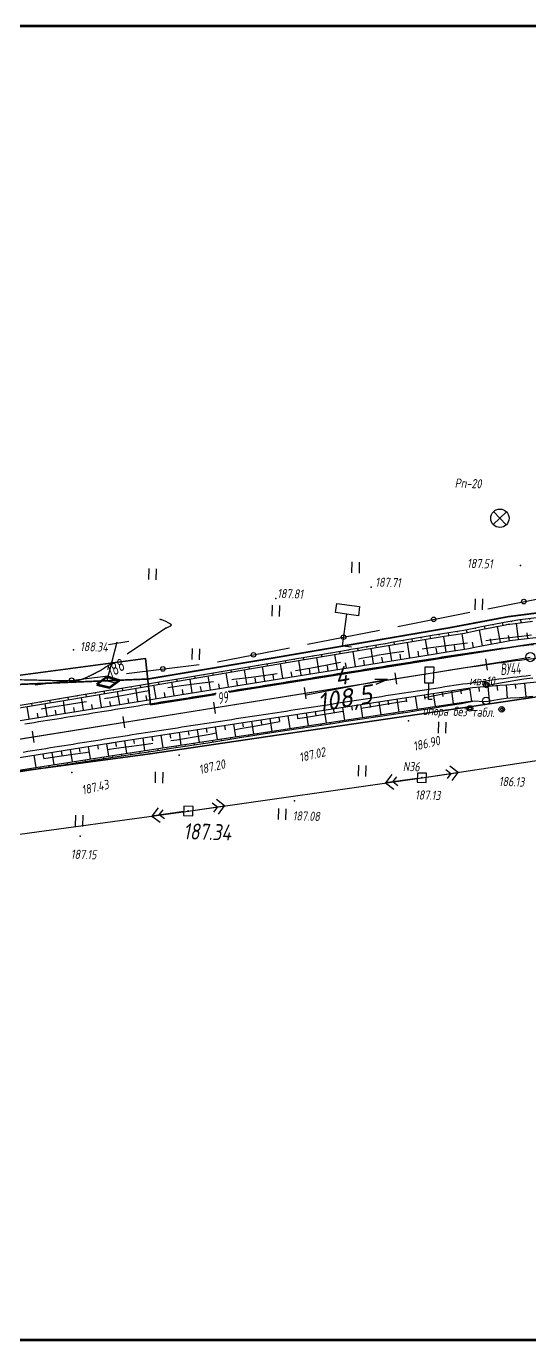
# Paper-space layout 'Лист2' of a CAD drawing. Header units: millimetres. Extents: x -640 to 409, y -3 to 287.
# Drawn here: x 114.5 to 224.2, y 0.9 to 286.8 of the extents above; entities that cross this region are included whole.
import ezdxf

# ---------------------------------------------------------------- set-up
doc = ezdxf.new("R2010")
doc.units = ezdxf.units.MM
doc.linetypes.add('CONTI', pattern=[0])
for name, color, linetype, lineweight in [('10', 1, 'Continuous', 35), ('КОПИЯ_ОСЬ_13_ОТКОСЫ', 7, 'Continuous', 30), ('КОПИЯ_ОСЬ_ГРАНИЦЫ_ПОЛОС', 7, 'Continuous', 30), ('ОСЬ_ВЕРХ_ПОКРЫТИЯ_ГРАНИЦЫ_ПОЛОС', 7, 'Continuous', 30), ('ОСЬ_ВЕРХ_ПОКРЫТИЯ_ОСЬ', 1, 'Continuous', 30), ('Уклоны ПЧ', 5, 'Continuous', 30)]:
    doc.layers.add(name, color=color, linetype=linetype, lineweight=lineweight)
for name, color, linetype in [('_Оформление', 7, 'Continuous'), ('_Ростелеком', 6, 'Continuous'), ('GOR_BDEFAULT', 212, 'CONTI'), ('NAD_MDEFAULT', 7, 'CONTI'), ('PI_OTDEFAULT', 172, 'CONTI'), ('PI_TTDEFAULT', 5, 'CONTI'), ('PLN_O', 7, 'CONTI'), ('SIT_LDEFAULT', 7, 'CONTI'), ('USLZNDEFAULT', 7, 'CONTI'), ('ZAPSKDEFAULT', 7, 'CONTI'), ('КОПИЯ_ОСЬ_ТАНГЕНСЫ', 1, 'Continuous'), ('ОСЬ_ВЕРХ_ПОКРЫТИЯ_ОТКОСЫ', 7, 'Continuous'), ('ОСЬ_ВЕРХ_ПОКРЫТИЯ_ПИКЕТЫ', 1, 'Continuous')]:
    doc.layers.add(name, color=color, linetype=linetype)
doc.styles.add('eskd', font='isocpeur.ttf', dxfattribs={"width": 1.2, "height": 2})
doc.styles.add('SHRFT', font='isocpeui.ttf')
doc.styles.get("Standard").update_dxf_attribs({"font": 'isocpeui.ttf'})
doc.styles.add('ГОСТ', font='isocpeur.ttf', dxfattribs={"height": 4})
doc.linetypes.add('Связь', pattern='A,12.5,[130,ltypeshp.shx,S=1,R=-30,X=0,Y=0.9],1,[130,ltypeshp.shx,S=1,R=-30,X=0,Y=0.9],1,[130,ltypeshp.shx,S=1,R=-30,X=0,Y=0.9],4.5', length=19)

# ---------------------------------------------------------------- blocks, each defined once
blk = doc.blocks.new('BL_2011')
at = {"color": 0}
for p, q in [((0, 0), (0, 2.4)), ((1.6, 0), (1.6, 2.4))]:
    blk.add_line(p, q, dxfattribs=at)
blk = doc.blocks.new('BL_2009')
at = {"color": 0}
for centre, radius in [((0, 3.46), 0.6), ((0, 3.46), 0.3), ((0, 0), 0.8), ((-3.46, -1.74), 0.6), ((-3.46, -1.74), 0.3), ((3.46, -1.74), 0.6), ((3.46, -1.74), 0.3)]:
    blk.add_circle(centre, radius, dxfattribs=at)
blk = doc.blocks.new('BL_7')
at = {"color": 0}
for p, q in [((-1.4, 1.4), (1.4, -1.4)), ((-1.4, -1.4), (1.4, 1.4))]:
    blk.add_line(p, q, dxfattribs=at)
blk.add_circle((0, 0), 2, dxfattribs=at)
blk = doc.blocks.new('BL_27')
at = {"color": 0}
for p, q in [((1, 1), (-1, 1)), ((-1, 1), (-1, -1)), ((1, -1), (1, 1)), ((-1, -1), (1, -1))]:
    blk.add_line(p, q, dxfattribs=at)
blk.add_circle((0, 0), 0.1, dxfattribs=at)
blk = doc.blocks.new('BL_12')
at = {"color": 0}
for p, q in [((1, 7), (-1, 7)), ((-1, 7), (-1, 3.6)), ((1, 3.6), (1, 7)), ((-1, 3.6), (0, 3.6)), ((0, 0), (0, 3.6)), ((0, 3.6), (1, 3.6)), ((0.8, 0), (0, 0))]:
    blk.add_line(p, q, dxfattribs=at)
blk = doc.blocks.new('BL_13')
at = {"color": 0}
for p, q in [((-2.5, 7), (-2.5, 9)), ((-2.5, 9), (2.5, 9)), ((2.5, 9), (2.5, 7)), ((0, 7), (-2.5, 7)), ((0, 0), (0, 7)), ((2.5, 7), (0, 7)), ((2, 0), (0, 0))]:
    blk.add_line(p, q, dxfattribs=at)
blk = doc.blocks.new('Стрелка')
at = {"layer": 'Уклоны ПЧ', "ltscale": 2}
for points in [[(-0.02, -0.05), (-0.02, 17.97)], [(-0.02, -0.05), (-0.58, 2.62)], [(-0.02, -0.05), (0.53, 2.62)]]:
    blk.add_lwpolyline(points, dxfattribs=at)

psp = doc.layouts.new('Лист2')

# ---------------------------------------------------------------- linework, layer by layer
at = {"layer": '10'}
for points in [[(255.04, 154.67), (224.93, 152.39), (207.26, 149.57), (158.69, 141.81)], [(155.76, 141.34), (141.62, 139.09), (140.47, 149.17), (88.15, 142.24), (-26.82, 123.3), (-26.31, 113.57), (-97.37, 100.2), (-188.74, 82.9), (-234.81, 79.09), (-245.24, 79.44), (-320.53, 81.96), (-435.81, 101.08), (-493.52, 115.13), (-570.05, 134.4), (-567.93, 143.52), (-601.29, 151.53)], [(371.94, 152.68), (354.49, 145.52), (316.18, 140.56), (226.25, 130.69), (227.73, 141.12), (141.49, 128.43), (141.49, 128.43), (66.75, 118.43), (-0.41, 107.37), (-16.93, 104.65), (-86.02, 91.65), (-95.42, 89.88), (-95.64, 79.6), (-176.45, 63.92), (-224.96, 59.06)], [(-224.96, 59.06), (-176.45, 63.92), (-95.64, 79.6), (-95.42, 89.88), (-86.02, 91.65), (-16.93, 104.65), (-0.41, 107.37), (66.75, 118.43), (141.49, 128.43), (141.49, 128.43), (227.73, 141.12), (226.25, 130.69), (316.18, 140.56), (354.49, 145.52), (371.94, 152.68)]]:
    psp.add_lwpolyline(points, dxfattribs=at)
at = {"layer": '_Оформление', "lineweight": 70, "ltscale": 200}
psp.add_lwpolyline([(409.22, 286.78), (-640.2, 286.78), (-640.2, 0.9), (409.22, 0.9)], close=True, dxfattribs=at)
at = {"layer": '_Ростелеком', "color": 5, "linetype": 'Связь', "const_width": 0.35}
psp.add_lwpolyline([(369.28, 169.92), (338.94, 166.14), (290.1, 162.97), (280.18, 163.14), (237.61, 160.6), (219.46, 158.27), (206.58, 155.84), (169.28, 149.45), (141.02, 144.7), (113.41, 143.55), (79.64, 138.3), (36.73, 131.35), (6.2, 126.11), (-26.49, 116.96), (-59.17, 111.21), (-94.25, 104.98), (-124.45, 99.76), (-157.41, 93.63), (-184.06, 88.92), (-239.6, 82.61)], dxfattribs=at)
at = {"layer": '_Ростелеком', "ltscale": 0.25}
for points in [[(134.28, 152.7), (132.08, 144.33), (133.73, 143.94)], [(132.42, 152.24), (136.84, 152.97)]]:
    psp.add_lwpolyline(points, dxfattribs=at)
at = {"layer": '_Ростелеком', "linetype": 'ByBlock', "lineweight": 100, "ltscale": 0.25}
psp.add_lwpolyline([(129.88, 143.53), (132.64, 142.86), (134.79, 144.4), (132.19, 145.18), (129.88, 143.53)], dxfattribs=at)
at = {"layer": 'GOR_BDEFAULT', "color": 212, "elevation": 188, "flags": 128}
for points in [[(143.58, 157.79), (143.71, 157.74), (143.85, 157.69), (144.01, 157.63), (144.18, 157.56), (144.36, 157.49), (144.53, 157.43), (144.71, 157.35), (144.89, 157.27), (145.06, 157.2), (145.23, 157.11), (145.39, 157.04), (145.53, 156.96), (145.67, 156.89), (145.78, 156.81), (145.89, 156.74), (145.96, 156.68), (146.02, 156.62), (146.05, 156.56), (146.07, 156.5), (146.08, 156.44), (146.08, 156.4), (146.05, 156.36), (146.03, 156.31), (146, 156.27), (145.95, 156.23), (145.9, 156.2), (145.86, 156.16), (145.81, 156.14), (145.76, 156.11), (145.72, 156.09), (145.45, 155.96), (145.36, 155.93), (145.27, 155.89), (145.17, 155.86), (145.07, 155.8), (144.96, 155.74), (136.48, 150.08)], [(133.48, 148.3), (133.03, 148.01), (132.61, 147.75), (132.26, 147.52), (131.95, 147.32), (131.66, 147.14), (131.42, 147), (131.22, 146.87), (131.04, 146.76), (130.88, 146.66), (130.75, 146.59), (130.63, 146.52), (130.53, 146.47), (130.45, 146.42), (130.36, 146.37), (130.27, 146.34), (130.2, 146.29), (130.11, 146.25), (130.04, 146.2), (129.95, 146.16), (129.86, 146.11), (129.78, 146.08), (129.69, 146.03), (129.62, 145.99), (129.53, 145.94), (129.43, 145.9), (129.35, 145.86), (129.26, 145.81), (129.18, 145.76), (129.09, 145.72), (128.99, 145.67), (128.91, 145.63), (128.81, 145.59), (128.72, 145.54), (128.63, 145.49), (128.53, 145.45), (128.43, 145.4), (128.34, 145.36), (128.25, 145.31), (128.15, 145.27), (128.04, 145.22), (127.95, 145.17), (127.85, 145.13), (127.75, 145.07), (127.64, 145.03), (127.55, 144.99), (127.44, 144.94), (127.33, 144.9), (127.23, 144.84), (127.13, 144.8), (127.02, 144.75), (126.9, 144.71), (126.79, 144.67), (126.69, 144.62), (126.57, 144.58), (126.45, 144.54), (126.34, 144.51), (126.22, 144.47), (126.1, 144.45), (125.98, 144.41), (125.85, 144.39), (125.73, 144.37), (125.6, 144.35), (125.47, 144.33), (125.34, 144.32), (125.21, 144.31), (125.08, 144.29), (124.94, 144.29), (124.8, 144.28), (124.66, 144.28), (124.53, 144.28), (124.39, 144.27), (124.24, 144.27), (124.1, 144.27), (123.95, 144.27), (123.81, 144.28), (123.66, 144.28), (123.52, 144.28), (123.36, 144.28), (123.21, 144.28), (123.06, 144.28), (122.91, 144.28), (122.76, 144.29), (122.6, 144.29), (122.45, 144.3), (122.29, 144.29), (122.13, 144.29), (121.98, 144.3), (121.82, 144.3), (121.67, 144.31), (121.51, 144.31), (121.35, 144.31), (121.19, 144.31), (121.03, 144.32), (120.85, 144.32), (120.66, 144.34), (120.46, 144.33), (120.26, 144.34), (120.03, 144.35), (119.78, 144.35), (119.51, 144.36), (119.22, 144.37), (118.89, 144.37), (118.55, 144.38), (118.17, 144.39), (117.74, 144.4), (117.3, 144.41), (116.81, 144.42), (116.3, 144.44), (115.76, 144.45), (115.21, 144.46), (114.64, 144.47), (114.07, 144.48), (113.49, 144.5), (112.92, 144.5), (112.34, 144.52), (111.79, 144.53), (111.24, 144.54), (110.71, 144.56), (110.22, 144.57), (109.75, 144.58), (109.31, 144.59), (108.91, 144.59), (108.53, 144.6), (108.18, 144.6), (107.86, 144.6), (107.56, 144.6), (107.29, 144.57), (107.03, 144.56), (106.78, 144.53), (106.55, 144.49), (106.34, 144.44), (106.13, 144.38), (105.93, 144.3), (105.74, 144.21), (105.55, 144.11), (105.36, 143.99), (105.17, 143.87), (104.98, 143.73), (104.79, 143.59), (104.6, 143.43), (104.4, 143.3), (104.21, 143.14), (104, 143.01), (103.8, 142.88), (103.59, 142.76), (103.38, 142.66), (103.15, 142.58), (102.93, 142.52), (102.7, 142.49), (102.46, 142.49), (102.2, 142.51), (101.95, 142.56), (101.69, 142.64), (101.43, 142.74), (101.15, 142.86), (100.89, 142.99), (100.62, 143.13), (100.34, 143.28), (100.07, 143.44), (99.81, 143.6), (99.55, 143.75), (99.29, 143.91), (99.04, 144.05), (98.8, 144.18), (98.56, 144.3), (98.34, 144.4), (98.14, 144.48), (97.94, 144.54), (97.75, 144.6), (97.56, 144.63), (97.38, 144.66), (97.21, 144.68), (97.03, 144.69), (96.87, 144.68), (96.7, 144.67), (96.55, 144.65), (96.39, 144.64), (96.24, 144.61), (96.08, 144.58), (95.93, 144.56), (95.77, 144.53), (95.62, 144.5), (95.47, 144.48), (95.3, 144.44), (95.14, 144.41), (94.98, 144.39), (94.83, 144.36), (94.66, 144.33), (94.5, 144.3), (94.33, 144.27), (94.17, 144.25), (93.99, 144.22), (93.82, 144.18), (93.65, 144.16), (93.48, 144.13), (93.31, 144.1), (93.13, 144.06), (92.94, 144.04), (92.75, 144), (92.53, 143.97), (92.3, 143.94), (92.04, 143.9), (91.76, 143.87), (91.44, 143.83), (91.1, 143.78), (90.72, 143.74), (90.3, 143.7), (89.83, 143.65), (89.32, 143.6), (88.75, 143.55), (88.13, 143.5), (87.47, 143.44), (86.77, 143.38), (86.03, 143.32), (85.27, 143.25), (84.49, 143.18), (83.7, 143.13), (82.91, 143.06), (82.13, 142.99), (81.35, 142.93), (80.6, 142.86), (79.87, 142.81), (79.17, 142.74), (78.53, 142.69), (77.92, 142.63), (77.38, 142.58), (76.89, 142.53), (76.44, 142.47), (76.04, 142.43), (75.69, 142.39), (75.36, 142.35), (75.08, 142.31), (74.82, 142.27), (74.59, 142.23), (74.38, 142.19), (74.19, 142.15), (74.01, 142.12), (73.85, 142.09), (73.7, 142.05), (73.54, 142.01), (73.39, 141.99), (73.23, 141.95), (73.07, 141.91), (72.91, 141.88), (72.76, 141.84), (72.59, 141.8), (72.43, 141.77), (72.27, 141.72), (72.11, 141.69), (71.95, 141.65), (71.78, 141.61), (71.62, 141.57), (71.45, 141.53), (71.29, 141.49), (71.13, 141.45), (70.96, 141.4), (70.79, 141.37), (70.62, 141.33), (70.45, 141.28), (70.28, 141.24), (70.1, 141.2), (69.93, 141.16), (69.77, 141.11), (69.59, 141.06), (69.41, 141.02), (69.24, 140.98), (69.06, 140.93), (68.89, 140.87), (68.71, 140.83), (68.54, 140.78), (68.36, 140.73), (68.18, 140.68), (68, 140.63), (67.82, 140.57), (67.64, 140.52), (67.45, 140.47), (67.27, 140.41), (67.09, 140.36), (66.9, 140.3), (66.72, 140.24), (66.53, 140.18), (66.35, 140.11), (66.16, 140.05), (65.96, 139.98), (65.78, 139.91), (65.59, 139.84), (65.39, 139.77), (65.2, 139.69), (65, 139.61), (64.8, 139.53), (64.61, 139.45), (64.41, 139.37), (64.2, 139.28), (64, 139.19), (63.79, 139.1), (63.58, 139.01), (63.37, 138.92), (63.16, 138.82), (62.95, 138.73), (62.73, 138.63), (62.51, 138.52), (62.29, 138.43), (62.07, 138.32), (61.84, 138.21), (61.61, 138.11), (61.38, 138), (61.15, 137.89), (60.91, 137.77), (60.67, 137.66), (60.43, 137.54), (60.18, 137.42), (59.94, 137.31), (59.69, 137.19), (59.44, 137.06), (59.18, 136.93), (58.93, 136.81), (58.66, 136.68), (58.4, 136.55), (58.13, 136.42), (57.87, 136.29), (57.61, 136.17), (57.35, 136.05), (57.1, 135.92), (56.84, 135.8), (56.59, 135.69), (56.35, 135.58), (56.11, 135.48), (55.88, 135.39), (55.66, 135.3), (55.45, 135.21), (55.24, 135.14), (55.04, 135.08), (54.85, 135.02), (54.67, 134.97), (54.51, 134.92), (54.34, 134.88), (54.2, 134.84), (54.05, 134.8), (53.9, 134.77), (53.78, 134.72), (53.65, 134.69), (53.53, 134.65), (53.42, 134.61), (53.31, 134.57), (53.21, 134.51), (53.12, 134.46), (53.03, 134.4), (52.95, 134.34), (52.87, 134.27), (52.8, 134.21), (52.73, 134.13), (52.67, 134.07), (52.61, 134), (52.56, 133.93), (52.51, 133.87), (52.47, 133.8), (52.43, 133.73), (52.39, 133.67), (52.35, 133.62), (52.33, 133.58)]]:
    psp.add_lwpolyline(points, dxfattribs=at)
at = {"layer": 'PI_TTDEFAULT', "color": 5}
for p in [(222.15, 169.44, 187.51), (189.65, 164.67, 187.71), (168.86, 162.2, 187.81), (124.84, 151.06, 188.34), (197.74, 135.6, 186.9), (147.87, 128.13, 187.2), (124.45, 124.39, 187.43), (200.68, 123.21, 187.13), (172.94, 118.18, 187.09), (149.82, 115.97, 187.34), (126.3, 110.48, 187.15)]:
    psp.add_point(p, dxfattribs=at)
at = {"layer": 'PLN_O'}
for p, q in [((215.04, 160), (228.52, 162.66)), ((195.42, 156.15), (211.11, 159.23)), ((175.8, 152.28), (191.49, 155.36)), ((156.18, 148.42), (171.87, 151.5)), ((136.33, 145.92), (152.21, 147.89)), ((116.48, 143.45), (132.36, 145.42))]:
    psp.add_line(p, q, dxfattribs=at)
for centre in [(222.89, 161.55), (203.26, 157.69), (183.64, 153.82), (164.02, 149.96), (144.27, 146.9), (124.42, 144.44)]:
    psp.add_circle(centre, 0.5, dxfattribs=at)
at = {"layer": 'SIT_LDEFAULT', "color": 7}
for p, q in [((207.73, 152.15), (202.67, 151.49)), ((210.65, 152.52), (207.73, 152.15)), ((217.89, 153.42), (214.62, 153.01)), ((222.39, 153.97), (217.89, 153.42)), ((224.56, 154.23), (222.39, 153.97)), ((187.49, 149.17), (186.91, 149.06)), ((190.84, 149.77), (187.48, 149.16)), ((194.22, 150.33), (190.85, 149.79)), ((196.79, 150.69), (194.21, 150.32)), ((202.67, 151.48), (200.74, 151.22)), ((169.21, 145.85), (167.2, 145.56)), ((174.08, 146.62), (173.15, 146.47)), ((177.43, 147.23), (174.08, 146.62)), ((180.79, 147.88), (177.43, 147.23)), ((182.98, 148.31), (180.79, 147.88)), ((148.88, 143.29), (145.89, 142.87)), ((152.25, 143.71), (148.88, 143.29)), ((155.31, 144.08), (152.25, 143.71)), ((159.66, 144.6), (159.29, 144.56)), ((163.48, 145.07), (159.66, 144.6)), ((167.2, 145.56), (163.48, 145.07)), ((214.99, 143.33), (218.61, 143.99)), ((218.61, 143.99), (222.9, 144.72)), ((222.9, 144.72), (224.87, 144.98)), ((132.15, 140.51), (131.6, 140.41)), ((134.89, 140.99), (132.15, 140.5)), ((137.64, 141.49), (134.89, 140.99)), ((140.38, 141.98), (137.64, 141.5)), ((141.45, 142.16), (140.38, 141.98)), ((145.89, 142.87), (145.4, 142.8)), ((201.24, 140.7), (204.56, 141.34)), ((204.56, 141.33), (209.22, 142.24)), ((209.22, 142.24), (211.07, 142.58)), ((119.77, 138.48), (117.78, 138.17)), ((123.53, 139.07), (119.77, 138.48)), ((126.65, 139.57), (123.53, 139.07)), ((127.66, 139.74), (126.65, 139.57)), ((178.62, 136.91), (182.15, 137.48)), ((182.15, 137.48), (183.5, 137.69)), ((187.46, 138.33), (189.26, 138.62)), ((189.26, 138.62), (192.8, 139.2)), ((192.8, 139.2), (196.34, 139.79)), ((196.34, 139.79), (197.32, 139.97)), ((161.1, 133.9), (164.62, 134.54)), ((164.62, 134.54), (168.13, 135.17)), ((168.13, 135.16), (169.68, 135.43)), ((173.64, 136.1), (175.11, 136.34)), ((175.11, 136.34), (178.62, 136.91)), ((147.35, 131.5), (150.7, 132.05)), ((150.7, 132.05), (154.12, 132.64)), ((154.12, 132.64), (155.91, 132.96)), ((159.84, 133.68), (161.1, 133.91)), ((124.15, 128.27), (127.46, 128.74)), ((127.46, 128.74), (128.21, 128.84)), ((132.18, 129.37), (134.1, 129.62)), ((134.1, 129.62), (137.42, 130.07)), ((137.42, 130.07), (140.74, 130.52)), ((140.74, 130.52), (142.09, 130.71)), ((146.04, 131.3), (147.35, 131.5)), ((200.68, 123.21), (253.06, 131.05)), ((118.31, 127.43), (120.74, 127.78)), ((120.74, 127.78), (124.15, 128.27)), ((149.82, 115.97), (200.68, 123.21)), ((194.13, 123.89), (192.76, 122.09)), ((199.69, 123.07), (192.76, 122.09)), ((194.35, 122.31), (195.2, 123.44)), ((201.68, 123.35), (208.59, 124.39)), ((205.88, 125), (207.02, 124.15)), ((207.02, 124.15), (206.17, 123.02)), ((208.59, 124.39), (206.78, 125.74)), ((207.25, 122.58), (208.59, 124.39)), ((192.76, 122.09), (194.57, 120.72)), ((195.48, 121.47), (194.35, 122.31)), ((155.03, 117.72), (156.15, 116.87)), ((157.74, 117.1), (155.93, 118.46)), ((99.31, 109.03), (149.82, 115.97)), ((143.26, 116.68), (141.9, 114.88)), ((148.83, 115.84), (141.9, 114.88)), ((141.9, 114.88), (143.69, 113.52)), ((143.48, 115.11), (144.33, 116.23)), ((144.61, 114.25), (143.48, 115.11)), ((150.81, 116.11), (157.74, 117.1)), ((156.15, 116.87), (155.3, 115.75)), ((156.38, 115.29), (157.74, 117.1))]:
    psp.add_line(p, q, dxfattribs=at)
at = {"layer": 'КОПИЯ_ОСЬ_13_ОТКОСЫ'}
for points in [[(95.18, 136.03), (114.92, 139.27), (123.1, 140.67), (132.96, 142.33), (133.95, 142.48), (141.84, 143.82), (144.8, 144.31), (145.78, 144.47), (159.59, 146.81), (165.51, 147.8), (169.45, 148.47), (173.39, 149.15), (174.38, 149.32), (177.33, 149.83), (178.32, 150), (180.29, 150.33), (181.28, 150.51), (184.23, 151.01), (185.22, 151.19), (187.19, 151.52), (188.18, 151.7), (193.11, 152.53), (194.09, 152.7), (202.49, 154.14), (206.96, 154.89), (209.86, 155.37), (212.35, 155.88), (213.65, 156.14), (219.38, 157.24), (219.89, 157.33), (222.02, 157.63), (225.67, 158.08)], [(95.26, 135.55), (123.19, 140.12), (133.05, 141.78), (172.48, 148.5), (202.09, 153.44), (205.56, 154.01), (208.06, 154.41), (209.96, 154.71), (211.95, 155.12), (213.94, 155.52), (215.94, 155.92), (216.95, 156.12), (218.96, 156.5), (219.19, 156.55), (219.5, 156.61), (219.81, 156.66), (220.98, 156.82), (222.1, 156.96), (224.76, 157.27)], [(95.26, 135.55), (123.19, 140.12), (133.05, 141.78), (172.48, 148.5), (202.09, 153.44), (205.56, 154.01), (208.06, 154.41), (209.96, 154.71), (211.95, 155.12), (213.94, 155.52), (215.94, 155.92), (216.95, 156.12), (218.96, 156.5), (219.19, 156.55), (219.5, 156.61), (219.81, 156.66), (220.98, 156.82), (222.1, 156.96), (224.76, 157.27)], [(220.14, 157.37), (220.17, 157.15)], [(222.13, 157.64), (222.21, 156.97)], [(224.11, 157.89), (224.14, 157.67)], [(204.41, 154.46), (204.45, 154.26)], [(206.38, 154.8), (206.49, 154.16)], [(208.36, 155.12), (208.39, 154.91)], [(209.94, 151.19), (209.43, 154.62)], [(210.33, 155.46), (210.46, 154.81)], [(212.29, 155.86), (212.33, 155.65)], [(213.87, 151.93), (213.22, 155.38)], [(214.25, 156.25), (214.37, 155.61)], [(216.21, 156.63), (216.25, 156.42)], [(217.8, 152.67), (217.15, 156.15)], [(218.18, 157.01), (218.3, 156.37)], [(221.75, 153.31), (221.32, 156.86)], [(223.74, 153.54), (223.6, 154.73)], [(90.04, 132.01), (203.12, 150.14), (207.09, 150.76), (209.57, 151.13), (210.47, 151.27), (212.94, 151.76), (218.41, 152.79), (219.91, 153.06), (220.41, 153.14), (222.96, 153.45), (225.52, 153.74)], [(188.64, 151.77), (188.67, 151.59)], [(190.61, 152.11), (190.71, 151.54)], [(192.58, 152.44), (192.62, 152.26)], [(194.14, 148.7), (193.6, 152.03)], [(194.56, 152.78), (194.65, 152.2)], [(196.53, 153.12), (196.56, 152.92)], [(198.09, 149.33), (197.55, 152.68)], [(198.5, 153.46), (198.6, 152.86)], [(200.47, 153.79), (200.5, 153.6)], [(202.04, 149.96), (201.49, 153.34)], [(202.44, 154.13), (202.55, 153.52)], [(205.99, 150.58), (205.45, 153.99)], [(207.96, 150.89), (207.79, 152.03)], [(211.91, 151.55), (211.68, 152.69)], [(215.84, 152.3), (215.62, 153.45)], [(219.77, 153.03), (219.56, 154.19)], [(170.9, 148.72), (170.98, 148.25)], [(172.87, 149.06), (172.9, 148.9)], [(174.39, 145.53), (173.87, 148.74)], [(174.84, 149.4), (174.93, 148.91)], [(176.81, 149.74), (176.84, 149.57)], [(178.34, 146.16), (177.82, 149.39)], [(178.78, 150.08), (178.87, 149.57)], [(180.76, 150.42), (180.79, 150.25)], [(182.29, 146.8), (181.77, 150.05)], [(182.73, 150.76), (182.82, 150.23)], [(184.7, 151.1), (184.73, 150.92)], [(186.24, 147.43), (185.71, 150.71)], [(186.67, 151.43), (186.76, 150.88)], [(188.21, 147.75), (188.04, 148.84)], [(190.19, 148.06), (189.66, 151.37)], [(192.16, 148.38), (191.98, 149.48)], [(196.11, 149.01), (195.93, 150.12)], [(200.06, 149.65), (199.88, 150.76)], [(204.01, 150.28), (203.83, 151.4)], [(155.12, 146.05), (155.21, 145.56)], [(157.1, 146.39), (157.12, 146.22)], [(158.59, 143), (158.1, 146.05)], [(159.07, 146.72), (159.15, 146.23)], [(161.04, 147.05), (161.07, 146.89)], [(162.54, 143.63), (162.04, 146.72)], [(163.01, 147.38), (163.09, 146.9)], [(164.99, 147.71), (165.01, 147.55)], [(166.49, 144.26), (165.99, 147.4)], [(166.96, 148.05), (167.04, 147.57)], [(168.93, 148.38), (168.96, 148.22)], [(170.44, 144.9), (169.93, 148.07)], [(172.41, 145.21), (172.24, 146.27)], [(176.36, 145.85), (176.19, 146.91)], [(180.31, 146.48), (180.14, 147.56)], [(184.26, 147.11), (184.09, 148.2)], [(91.31, 124.11), (134.77, 131.08), (204.94, 141.84), (211.72, 142.84), (217.65, 143.35), (219.13, 143.46), (220.61, 143.56), (221.59, 143.63), (223.55, 143.86), (227.97, 144.34)], [(137.37, 143.07), (137.4, 142.89)], [(139.35, 143.4), (139.44, 142.87)], [(141.32, 143.74), (141.35, 143.56)], [(142.79, 140.46), (142.33, 143.36)], [(143.29, 144.06), (143.38, 143.54)], [(145.26, 144.39), (145.29, 144.21)], [(146.74, 141.1), (146.27, 144.03)], [(147.24, 144.72), (147.32, 144.21)], [(149.21, 145.05), (149.24, 144.88)], [(150.69, 141.73), (150.21, 144.7)], [(151.18, 145.39), (151.27, 144.88)], [(152.67, 142.05), (152.51, 143.04)], [(153.15, 145.72), (153.18, 145.55)], [(154.64, 142.36), (154.16, 145.38)], [(156.62, 142.68), (156.45, 143.69)], [(160.56, 143.31), (160.4, 144.33)], [(164.51, 143.95), (164.35, 144.98)], [(168.46, 144.58), (168.3, 145.62)], [(213.06, 142.96), (213.14, 142)], [(215.05, 143.13), (215.32, 139.93)], [(217.04, 143.29), (217.13, 142.23)], [(219.04, 143.45), (219.25, 140.57)], [(221.03, 143.59), (221.1, 142.63)], [(223.02, 143.8), (223.36, 140.83)], [(108.66, 124.18), (135.2, 128.36), (175.74, 134.48), (205.38, 139.01), (208.33, 139.45), (211.27, 139.87), (212.15, 139.96), (214.17, 139.81), (215.15, 139.91), (215.93, 140.01), (217.57, 140.31), (218.05, 140.4), (219.02, 140.56), (220, 140.6), (221.96, 140.67), (224.83, 140.99)], [(121.6, 140.41), (121.63, 140.24)], [(123.57, 140.75), (123.66, 140.2)], [(125.54, 141.08), (125.57, 140.9)], [(126.99, 137.93), (126.55, 140.69)], [(127.51, 141.41), (127.6, 140.86)], [(129.48, 141.74), (129.52, 141.56)], [(130.94, 138.57), (130.5, 141.35)], [(131.46, 142.07), (131.55, 141.53)], [(133.43, 142.4), (133.46, 142.22)], [(134.89, 139.2), (134.44, 142.01)], [(135.4, 142.73), (135.49, 142.19)], [(136.87, 139.52), (136.72, 140.45)], [(138.84, 139.83), (138.38, 142.69)], [(140.82, 140.15), (140.66, 141.1)], [(144.77, 140.78), (144.61, 141.75)], [(148.72, 141.41), (148.56, 142.39)], [(195.25, 140.36), (195.68, 137.52)], [(197.22, 140.66), (197.37, 139.72)], [(199.2, 140.96), (199.64, 138.13)], [(201.18, 141.27), (201.32, 140.32)], [(203.15, 141.57), (203.59, 138.73)], [(205.13, 141.87), (205.27, 140.93)], [(207.11, 142.16), (207.53, 139.33)], [(209.09, 142.46), (209.23, 141.51)], [(211.07, 142.75), (211.49, 139.89)], [(-203.04, 70.94), (-200.03, 71.34), (-197.63, 71.68), (-194.63, 72.12), (-189.4, 72.91), (-184.17, 73.73), (-179.2, 74.54), (-172.26, 75.69), (-148.07, 79.76), (-139, 81.28), (-109.43, 86.33), (-79.88, 91.53), (18.56, 109.15), (57.96, 115.99), (68.26, 117.72), (78.56, 119.41), (108.66, 124.18), (135.2, 128.36), (175.74, 134.48), (205.38, 139.01), (208.33, 139.45), (212.15, 139.96)], [(97.41, 122.13), (125.38, 126.48), (136.25, 128.15), (137.24, 128.28), (138.23, 128.43), (139.22, 128.59), (140.21, 128.73), (141.2, 128.87), (142.18, 129.03), (143.17, 129.18), (144.16, 129.32), (146.14, 129.63), (147.13, 129.77), (148.12, 129.92), (149.11, 130.07), (151.08, 130.38), (153.06, 130.69), (154.05, 130.84), (161.95, 132.1), (162.93, 132.26), (168.86, 133.19), (171.83, 133.65), (173.81, 133.93), (176.77, 134.38), (177.76, 134.53), (178.75, 134.68), (180.73, 134.96), (181.72, 135.12), (183.69, 135.43), (184.68, 135.57), (187.65, 136.02), (189.63, 136.3), (191.61, 136.61), (193.59, 136.9), (195.56, 137.21), (197.54, 137.52), (200.01, 137.91), (201.49, 138.14), (203.46, 138.45), (205.42, 138.78), (209.34, 139.4), (210.31, 139.59), (212.15, 139.96)], [(115.14, 136.03), (114.71, 138.73)], [(115.68, 139.4), (115.77, 138.91)], [(117.12, 136.35), (116.98, 137.25)], [(117.65, 139.74), (117.68, 139.57)], [(119.09, 136.67), (118.66, 139.38)], [(119.62, 140.07), (119.71, 139.55)], [(121.07, 136.98), (120.92, 137.89)], [(123.04, 137.3), (122.61, 140.03)], [(125.02, 137.62), (124.87, 138.53)], [(128.97, 138.25), (128.82, 139.17)], [(132.92, 138.88), (132.77, 139.81)], [(175.48, 137.32), (175.91, 134.5)], [(177.45, 137.63), (177.6, 136.69)], [(179.43, 137.93), (179.87, 135.11)], [(181.41, 138.23), (181.55, 137.29)], [(183.39, 138.54), (183.82, 135.71)], [(185.36, 138.84), (185.51, 137.9)], [(187.34, 139.14), (187.77, 136.32)], [(189.32, 139.45), (189.46, 138.51)], [(191.29, 139.75), (191.73, 136.92)], [(193.27, 140.05), (193.41, 139.11)], [(194.66, 137.07), (194.62, 137.36)], [(196.64, 137.38), (196.63, 137.48)], [(198.62, 137.69), (198.57, 137.97)], [(200.59, 138), (200.58, 138.09)], [(202.57, 138.31), (202.53, 138.57)], [(204.54, 138.63), (204.53, 138.72)], [(206.52, 138.95), (206.48, 139.17)], [(208.49, 139.27), (208.48, 139.34)], [(210.46, 139.62), (210.44, 139.73)], [(157.69, 134.59), (157.83, 133.67)], [(159.66, 134.9), (160.09, 132.12)], [(161.64, 135.2), (161.78, 134.27)], [(163.62, 135.5), (164.05, 132.71)], [(165.59, 135.81), (165.74, 134.88)], [(167.57, 136.11), (168, 133.31)], [(169.55, 136.41), (169.69, 135.48)], [(171.52, 136.72), (171.96, 133.91)], [(173.5, 137.02), (173.64, 136.08)], [(176.86, 134.39), (176.85, 134.47)], [(178.84, 134.7), (178.81, 134.95)], [(180.82, 134.98), (180.81, 135.06)], [(182.8, 135.29), (182.76, 135.55)], [(184.77, 135.59), (184.76, 135.67)], [(186.75, 135.88), (186.71, 136.15)], [(188.73, 136.17), (188.72, 136.26)], [(190.71, 136.47), (190.66, 136.76)], [(192.69, 136.77), (192.67, 136.87)], [(137.92, 131.56), (138.06, 130.65)], [(139.89, 131.86), (140.31, 129.13)], [(141.87, 132.17), (142.01, 131.26)], [(143.85, 132.47), (144.27, 129.73)], [(145.83, 132.77), (145.97, 131.86)], [(147.8, 133.08), (148.22, 130.33)], [(149.78, 133.38), (149.92, 132.46)], [(151.76, 133.68), (152.18, 130.92)], [(153.73, 133.99), (153.87, 133.07)], [(155.71, 134.29), (156.13, 131.52)], [(159.08, 131.64), (159.03, 131.96)], [(161.05, 131.96), (161.03, 132.06)], [(163.03, 132.27), (162.98, 132.55)], [(165, 132.58), (164.99, 132.68)], [(166.98, 132.89), (166.94, 133.15)], [(168.95, 133.2), (168.94, 133.29)], [(170.93, 133.51), (170.89, 133.75)], [(172.91, 133.8), (172.9, 133.88)], [(174.89, 134.1), (174.85, 134.34)], [(120.14, 128.73), (120.57, 126.06)], [(122.12, 129.05), (122.26, 128.16)], [(124.09, 129.37), (124.52, 126.68)], [(126.07, 129.68), (126.21, 128.79)], [(128.04, 130), (128.47, 127.3)], [(130.02, 130.32), (130.16, 129.42)], [(131.99, 130.63), (132.42, 127.93)], [(133.96, 130.95), (134.11, 130.05)], [(135.94, 131.26), (136.36, 128.54)], [(139.31, 128.6), (139.26, 128.98)], [(141.29, 128.89), (141.27, 129.01)], [(143.27, 129.19), (143.21, 129.57)], [(145.24, 129.49), (145.22, 129.61)], [(147.22, 129.78), (147.16, 130.17)], [(149.2, 130.09), (149.18, 130.22)], [(151.17, 130.39), (151.12, 130.76)], [(153.15, 130.71), (153.13, 130.83)], [(155.13, 131.02), (155.07, 131.36)], [(157.1, 131.33), (157.08, 131.44)], [(116.19, 128.1), (116.62, 125.44)], [(118.17, 128.42), (118.31, 127.53)], [(119.54, 125.57), (119.49, 125.89)], [(121.52, 125.88), (121.5, 125.98)], [(123.49, 126.18), (123.44, 126.51)], [(125.47, 126.49), (125.45, 126.6)], [(127.45, 126.79), (127.39, 127.13)], [(129.42, 127.1), (129.41, 127.21)], [(131.4, 127.4), (131.35, 127.76)], [(133.38, 127.71), (133.36, 127.82)], [(135.35, 128.01), (135.3, 128.38)], [(137.33, 128.3), (137.31, 128.42)], [(115.59, 124.95), (115.54, 125.27)], [(117.56, 125.26), (117.55, 125.37)]]:
    psp.add_lwpolyline(points, dxfattribs=at)
at = {"layer": 'КОПИЯ_ОСЬ_ГРАНИЦЫ_ПОЛОС'}
for points in [[(225, 152.17), (224, 152.06), (222.99, 151.95), (221.99, 151.83), (220.99, 151.7), (219.99, 151.58), (218.99, 151.45), (217.99, 151.32), (216.99, 151.19), (215.99, 151.05), (214.99, 150.91), (214, 150.77), (213, 150.63), (212.01, 150.49), (211.01, 150.34), (210.02, 150.19), (209.03, 150.04), (208.03, 149.89), (207.04, 149.74), (206.05, 149.58), (205.06, 149.43), (204.07, 149.27), (203.08, 149.12), (202.09, 148.96), (201.1, 148.8), (200.12, 148.64), (199.13, 148.49), (198.14, 148.33), (197.15, 148.17), (196.17, 148.01), (195.18, 147.85), (194.19, 147.7), (193.21, 147.54), (192.22, 147.38), (191.23, 147.22), (190.25, 147.06), (189.26, 146.9), (188.27, 146.75), (187.29, 146.59), (186.3, 146.43), (185.31, 146.27), (184.33, 146.11), (183.34, 145.96), (182.35, 145.8), (181.36, 145.64), (180.38, 145.48), (179.39, 145.32), (178.4, 145.16), (177.42, 145.01), (176.43, 144.85), (175.44, 144.69), (174.46, 144.53), (173.47, 144.37), (172.48, 144.21), (171.5, 144.06), (170.51, 143.9), (169.52, 143.74), (168.54, 143.58), (167.55, 143.42), (166.56, 143.26), (165.57, 143.11), (164.59, 142.95), (163.6, 142.79), (162.61, 142.63), (161.63, 142.47), (160.64, 142.32), (159.65, 142.16), (158.67, 142), (158.52, 141.98)], [(155.87, 141.55), (155.71, 141.52), (154.72, 141.37), (153.73, 141.21), (152.75, 141.05), (151.76, 140.89), (150.77, 140.73), (149.79, 140.57), (148.8, 140.42), (147.81, 140.26), (146.82, 140.1), (145.84, 139.94), (144.85, 139.78), (143.86, 139.63), (142.88, 139.47), (141.89, 139.31), (140.9, 139.15), (139.92, 138.99), (138.93, 138.83), (137.94, 138.68), (136.96, 138.52), (135.97, 138.36), (134.98, 138.2), (134, 138.04), (133.01, 137.88), (132.02, 137.73), (131.03, 137.57), (130.05, 137.41), (129.06, 137.25), (128.07, 137.09), (127.09, 136.94), (126.1, 136.78), (125.11, 136.62), (124.13, 136.46), (123.14, 136.3), (122.15, 136.14), (121.17, 135.99), (120.18, 135.83), (119.19, 135.67), (118.21, 135.51), (117.22, 135.35), (116.23, 135.19), (115.24, 135.04), (114.26, 134.88)]]:
    psp.add_lwpolyline(points, dxfattribs=at)
at = {"layer": 'КОПИЯ_ОСЬ_ТАНГЕНСЫ'}
psp.add_line((67.41, 124.33), (224.3, 149.48), dxfattribs=at)
psp.add_circle((224.3, 149.48), 1, dxfattribs=at)
at = {"layer": 'ОСЬ_ВЕРХ_ПОКРЫТИЯ_ГРАНИЦЫ_ПОЛОС'}
for points in [[(90.04, 132.01), (203.12, 150.14), (207.09, 150.76), (209.57, 151.13), (210.47, 151.27), (212.94, 151.76), (218.41, 152.79), (219.91, 153.06), (220.41, 153.14), (222.96, 153.45), (225.52, 153.74)], [(91.31, 124.11), (134.77, 131.08), (204.94, 141.84), (211.72, 142.84), (217.65, 143.35), (219.13, 143.46), (220.61, 143.56), (221.59, 143.63), (223.55, 143.86), (227.97, 144.34)], [(224.35, 145.46), (223.37, 145.35), (222.39, 145.23), (221.41, 145.12), (220.43, 145), (219.45, 144.88), (218.47, 144.76), (217.48, 144.64), (216.5, 144.51), (215.52, 144.38), (214.54, 144.24), (213.56, 144.11), (212.57, 143.97), (211.59, 143.83), (210.61, 143.69), (209.62, 143.55), (208.64, 143.41), (207.66, 143.26), (206.67, 143.12), (205.69, 142.97), (204.7, 142.82), (203.72, 142.67), (202.73, 142.52), (201.75, 142.37), (200.76, 142.22), (199.77, 142.07), (198.79, 141.92), (197.8, 141.77), (196.81, 141.61), (195.82, 141.46), (194.84, 141.31), (193.85, 141.16), (192.86, 141.01), (191.87, 140.86), (190.89, 140.7), (189.9, 140.55), (188.91, 140.4), (187.92, 140.25), (186.94, 140.1), (185.95, 139.95), (184.96, 139.79), (183.98, 139.64), (182.99, 139.49), (182, 139.34), (181.01, 139.19), (180.03, 139.04), (179.04, 138.89), (178.05, 138.73), (177.06, 138.58), (176.08, 138.43), (175.09, 138.28), (174.1, 138.13), (173.11, 137.98), (172.13, 137.82), (171.14, 137.67), (170.15, 137.52), (169.17, 137.37), (168.18, 137.22), (167.19, 137.07), (166.2, 136.92), (165.22, 136.76), (164.23, 136.61), (163.24, 136.46), (162.25, 136.31), (161.27, 136.16), (160.28, 136.01), (159.29, 135.85), (158.3, 135.7), (157.32, 135.55), (156.33, 135.4), (155.34, 135.25), (154.36, 135.1), (153.37, 134.94), (152.38, 134.79), (151.39, 134.64), (150.41, 134.49), (149.42, 134.34), (148.43, 134.19), (147.44, 134.04), (146.46, 133.88), (145.47, 133.73), (144.48, 133.58), (143.49, 133.43), (142.51, 133.28), (141.52, 133.13), (140.53, 132.97), (139.54, 132.82), (138.56, 132.67), (137.57, 132.52), (136.58, 132.37), (135.6, 132.22), (134.61, 132.06), (133.62, 131.91), (132.63, 131.75), (131.65, 131.59), (130.66, 131.43), (129.67, 131.27), (128.69, 131.12), (127.7, 130.96), (126.71, 130.8), (125.73, 130.64), (124.74, 130.48), (123.75, 130.32), (122.76, 130.17), (121.78, 130.01), (120.79, 129.85), (119.8, 129.69), (118.82, 129.53), (117.83, 129.37), (116.84, 129.22), (115.86, 129.06), (114.87, 128.9), (113.88, 128.74)]]:
    psp.add_lwpolyline(points, dxfattribs=at)
at = {"layer": 'ОСЬ_ВЕРХ_ПОКРЫТИЯ_ОСЬ'}
psp.add_lwpolyline([(79.44, 126.26), (198.29, 145.31), (198.29, 145.31), (203.98, 146.22), (206.83, 146.67), (208.73, 146.96), (210.64, 147.25), (212.54, 147.53), (214.44, 147.81), (215.39, 147.94), (216.35, 148.07), (217.3, 148.2), (218.25, 148.33), (219.21, 148.45), (220.16, 148.58), (221.11, 148.7), (222.07, 148.81), (223.02, 148.93), (223.02, 148.93, -0.002214), (225.66, 149.23)], format="xyb", dxfattribs=at)
at = {"layer": 'ОСЬ_ВЕРХ_ПОКРЫТИЯ_ОТКОСЫ'}
psp.add_lwpolyline([(132.36, 130.69), (134.77, 131.08), (204.94, 141.84), (211.72, 142.84), (217.65, 143.35), (219.13, 143.46), (220.61, 143.56), (221.59, 143.63), (223.55, 143.86), (227.97, 144.34), (231.54, 144.69), (235.96, 145.08), (241.33, 145.49), (243.24, 145.63), (246.1, 145.83), (250.72, 146.14)], dxfattribs=at)
at = {"layer": 'ОСЬ_ВЕРХ_ПОКРЫТИЯ_ПИКЕТЫ'}
for p, q in [((214.99, 146.62), (214.64, 149.1)), ((195.25, 143.56), (194.86, 146.03)), ((175.51, 140.39), (175.11, 142.86)), ((155.76, 137.23), (155.36, 139.7)), ((155.76, 137.23), (155.36, 139.7)), ((136.01, 134.06), (135.61, 136.53)), ((116.26, 130.9), (115.87, 133.36))]:
    psp.add_line(p, q, dxfattribs=at)

# ---------------------------------------------------------------- block references
at = {"layer": '_Ростелеком', "rotation": 352.0690330575086}
psp.add_blockref('BL_13', (183.41, 151.89), dxfattribs=at)
at = {"layer": 'USLZNDEFAULT', "color": 7, "rotation": 358.4120607792389}
for name, p in [('BL_7', (217.67, 179.7)), ('BL_12', (202.14, 140.28)), ('BL_2009', (214.67, 139.94)), ('BL_27', (200.68, 123.21)), ('BL_27', (149.82, 115.97))]:
    psp.add_blockref(name, p, dxfattribs=at)
at = {"layer": 'ZAPSKDEFAULT', "color": 7, "rotation": 358.4120607792389}
for p in [(141.23, 166.35), (185.47, 167.78), (168.06, 158.36), (212.31, 159.79), (150.65, 148.94), (204.31, 132.95), (186.9, 123.53), (142.65, 122.1), (125.24, 112.68), (169.49, 114.11)]:
    psp.add_blockref('BL_2011', p, dxfattribs=at)
at = {"layer": 'Уклоны ПЧ', "rotation": 100.824747922919}
psp.add_blockref('Стрелка', (193.13, 144.6), dxfattribs=at)

# ---------------------------------------------------------------- texts
at = {"layer": 'GOR_BDEFAULT', "color": 212, "style": 'SHRFT', "width": 0.75}
psp.add_text('188', height=2.625, rotation=32.9898, dxfattribs=at).set_placement((132.88, 144.78, 188))
at = {"layer": 'NAD_MDEFAULT', "color": 7, "style": 'eskd', "oblique": 10, "width": 0.8}
for s, p in [(' Рп-20', (206.81, 186.38)), ('ива10', (211, 143.4)), ('опора без табл.', (200.89, 136.85)), ('N36', (196.54, 124.69))]:
    psp.add_text(s, height=2, rotation=358.4121, dxfattribs=at).set_placement(p)
at = {"layer": 'PI_OTDEFAULT', "color": 172, "style": 'eskd', "oblique": 10, "width": 0.8}
for s, height, rotation, p in [('187.51', 2, 358.4121, (210.52, 168.9)), ('187.71', 2, 358.4121, (190.55, 164.81)), ('187.81', 2, 358.4121, (169.19, 162.34)), ('188.34', 2, 358.4121, (126.26, 150.8)), ('186.90', 2, 13.4121, (199.06, 129.04)), ('187.02', 2, 13.4121, (174.24, 126.6)), ('187.20', 2, 13.4121, (152.41, 123.96)), ('186.13', 2, 358.4121, (217.44, 121.43)), ('187.43', 2, 13.4121, (126.89, 119.48)), ('187.13', 2, 358.4121, (199.2, 118.5)), ('187.08', 2, 358.4121, (172.55, 113.95)), ('187.34', 3.5, 358.4121, (148.75, 109.83)), ('187.15', 2, 358.4121, (124.24, 105.59))]:
    psp.add_text(s, height=height, rotation=rotation, dxfattribs=at).set_placement(p)
at = {"layer": 'КОПИЯ_ОСЬ_ТАНГЕНСЫ', "width": 0.6}
psp.add_text('ВУ44', height=2.5, rotation=3.8274, dxfattribs=at).set_placement((217.85, 145.54))
at = {"layer": 'ОСЬ_ВЕРХ_ПОКРЫТИЯ_ПИКЕТЫ', "width": 0.6}
psp.add_text('99', height=2.5, rotation=9.1095, dxfattribs=at).set_placement((156.41, 139.23))
at = {"layer": 'Уклоны ПЧ', "style": 'ГОСТ', "oblique": 15}
for s, p in [('4', (182.01, 143.18)), ('108,5', (178.21, 137.52))]:
    psp.add_text(s, height=4, rotation=9.8051, dxfattribs=at).set_placement(p)

doc.saveas('drawing.dxf')
